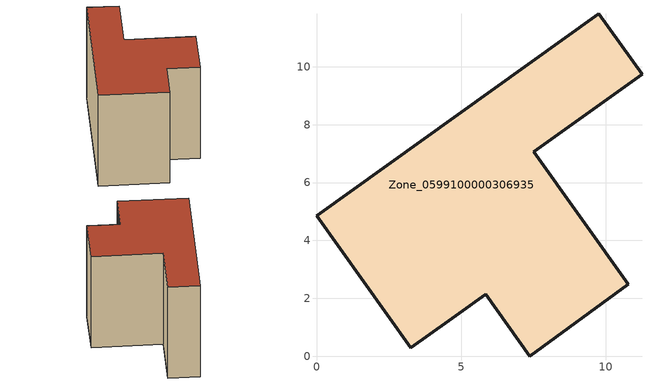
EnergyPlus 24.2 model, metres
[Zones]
Zone_0599100000306935
 floor ground (C_G): 9.76,11.83 11.25,9.74 7.51,7.07 10.78,2.49 7.37,0 5.85,2.14 4.94,1.49 4.57,1.22 3.26,0.29 0,4.86 z0
 wall outside (C_F): 11.25,9.74 9.76,11.83 0,4.86 3.26,0.29 4.57,1.22 4.94,1.49 5.85,2.14 7.37,0 10.78,2.49 7.51,7.07 11.25,9.74 z0:8.65
 roof outside (C_R): 3.26,0.29 4.57,1.22 4.94,1.49 5.85,2.14 7.37,0 10.78,2.49 7.51,7.07 11.25,9.74 9.76,11.83 0,4.86 z8.65
[BUILDING]
Pand.0599100000306935: North Axis=0; Terrain=City; Loads Convergence Tolerance Value=0.04; Temperature Convergence Tolerance Value=0.4; Solar Distribution=FullExterior; Maximum Number of Warmup Days=25; Minimum Number of Warmup Days=1
[Site:Location]
Rotterdam.The.Hague.AP_ZH_NLD Design_Conditions: Latitude=51.96; Longitude=4.45; Time Zone=1; Elevation=-4.5
[SITE:GROUNDTEMPERATURE:BUILDINGSURFACE]
18, 18, 18, 18, 18, 18, 18, 18, 18, 18, 18, 18
[MATERIAL] Thermal Absorptance=0.9; Solar Absorptance=0.7; Visible Absorptance=0.7
Name | Roughness | Thickness | Conductivity | Density | Specific Heat
G.TC.1975-1991 | MediumSmooth | 0.15 | 0.288461 | 540 | 1210
F.TC.1975-1991 | Rough | 0.3 | 0.230769 | 1920 | 840
R.TC.1975-1991 | MediumRough | 0.2 | 0.153846 | 1500 | 1000
[CONSTRUCTION]
C_G: G.TC.1975-1991
C_F: F.TC.1975-1991
C_R: R.TC.1975-1991
[ZONE]
Zone_0599100000306935: Type=1; Multiplier=1; Ceiling Height=Autocalculate; Volume=Autocalculate; Floor Area=autocalculate; Part of Total Floor Area=Yes
[ZONEINFILTRATION:DESIGNFLOWRATE]
Infil_Zone_0599100000306935: Zone or ZoneList or Space or SpaceList=Zone_0599100000306935; Schedule=AlwaysOn; Design Flow Rate Calculation Method=Flow/Area; Flow Rate per Floor Area=0.003; Constant Term Coefficient=1; Temperature Term Coefficient=0; Velocity Term Coefficient=0; Velocity Squared Term Coefficient=0
[HVACTEMPLATE:ZONE:IDEALLOADSAIRSYSTEM]
Zone_0599100000306935: Maximum Heating Supply Air Temperature=50; Minimum Cooling Supply Air Temperature=13; Maximum Heating Supply Air Humidity Ratio=0.0156; Minimum Cooling Supply Air Humidity Ratio=0.0077; Heating Limit=NoLimit; Cooling Limit=NoLimit; Dehumidification Control Type=ConstantSensibleHeatRatio; Cooling Sensible Heat Ratio=0.7; Dehumidification Setpoint=60; Humidification Control Type=None; Humidification Setpoint=30; Outdoor Air Method=None; Outdoor Air Flow Rate per Person=0.00944; Outdoor Air Flow Rate per Zone Floor Area=0; Outdoor Air Flow Rate per Zone=0; Demand Controlled Ventilation Type=None; Outdoor Air Economizer Type=NoEconomizer; Heat Recovery Type=None; Sensible Heat Recovery Effectiveness=0.7; Latent Heat Recovery Effectiveness=0.65
[ZONECONTROL:THERMOSTAT]
ThermostatControl_Zone_0599100000306935: Zone or ZoneList=Zone_0599100000306935; Control Type Schedule=DualSetpointControlType; Control 1=Thermostat_Zone_0599100000306935; Temperature Difference Between Cutout And Setpoint=0
[THERMOSTATSETPOINT:DUALSETPOINT]
Thermostat_Zone_0599100000306935: Heating Setpoint Temperature Schedule=HeatingSetpoint_Zone_0599100000306935; Cooling Setpoint Temperature Schedule=CoolingSetpoint_Zone_0599100000306935
[SCHEDULE:COMPACT]
HeatingSetpoint_Zone_0599100000306935: Through: 12/31, For: AllDays, Until: 24:00, 21
CoolingSetpoint_Zone_0599100000306935: Through: 12/31, For: AllDays, Until: 24:00, 24
DualSetpointControlType: Through: 12/31, For: AllDays, Until: 24:00, 4
AlwaysOn: Through: 12/31, For: AllDays, Until: 24:00, 1
